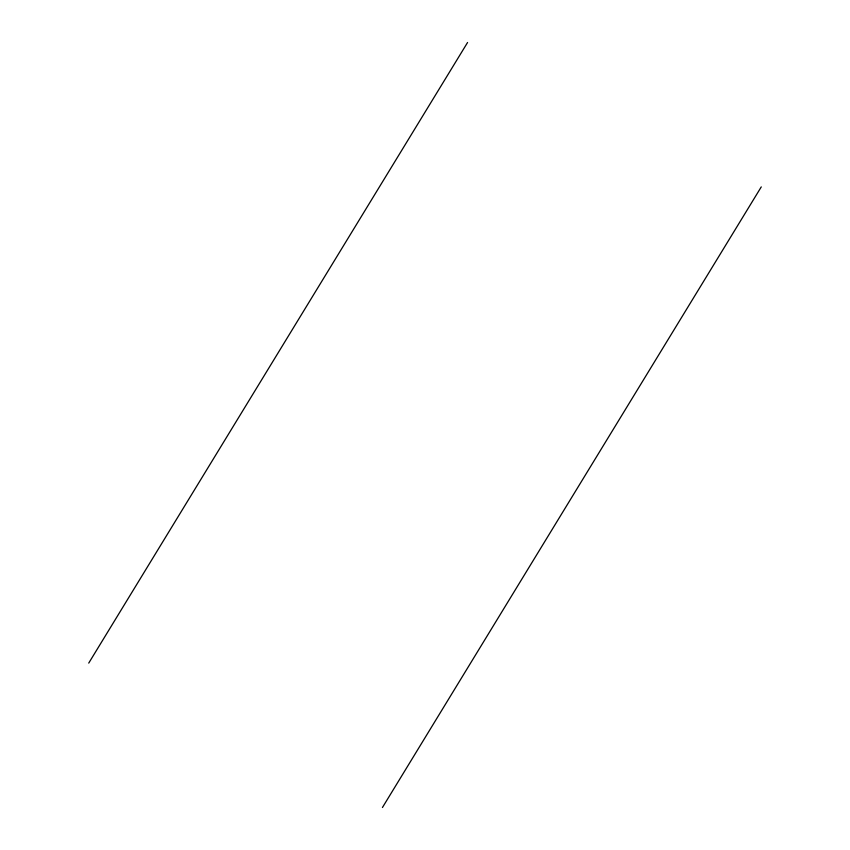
<?xml version="1.0" encoding="UTF-8"?>
<svg xmlns="http://www.w3.org/2000/svg" width="850" height="850" viewBox="0 0 850 850"><rect width="100%" height="100%" fill="white"/><g stroke="black" fill="none" stroke-linecap="round" stroke-linejoin="round"><path stroke-width="1.27" d="M88.729 663.106L467.564 42.5M382.436 807.5L761.271 186.894"/></g></svg>
